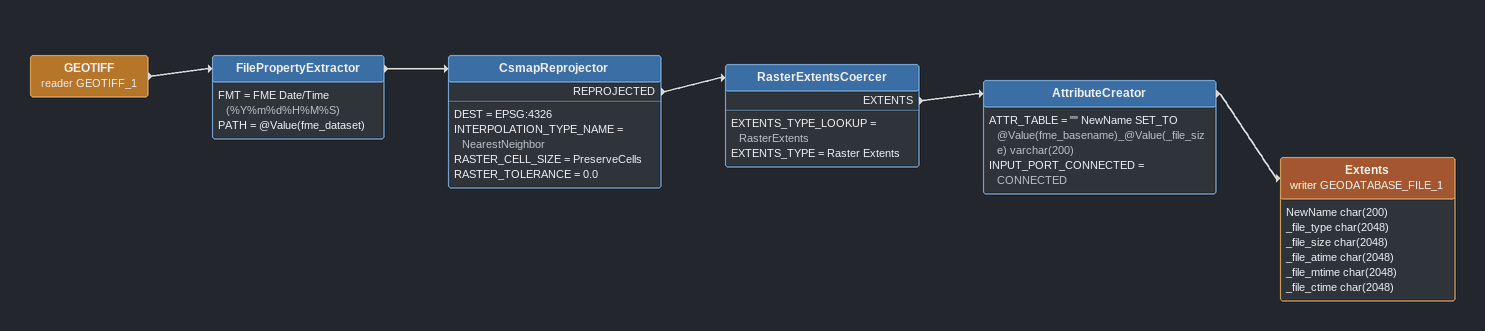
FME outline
GEOTIFF (reader GEOTIFF_1)
    -> FilePropertyExtractor
FilePropertyExtractor
    FMT = FME Date/Time (%Y%m%d%H%M%S)
    PATH = @Value(fme_dataset)
    -> CsmapReprojector
CsmapReprojector
    DEST = EPSG:4326
    INTERPOLATION_TYPE_NAME = NearestNeighbor
    RASTER_CELL_SIZE = PreserveCells
    RASTER_TOLERANCE = 0.0
    REPROJECTED -> RasterExtentsCoercer
RasterExtentsCoercer
    EXTENTS_TYPE_LOOKUP = RasterExtents
    EXTENTS_TYPE = Raster Extents
    EXTENTS -> AttributeCreator
AttributeCreator
    ATTR_TABLE = "" NewName SET_TO @Value(fme_basename)_@Value(_file_size) varchar(200)
    INPUT_PORT_CONNECTED = CONNECTED
    -> Extents (writer GEODATABASE_FILE_1)
Extents (writer GEODATABASE_FILE_1)
    attributes: NewName char(200), _file_type char(2048), _file_size char(2048), _file_atime char(2048), _file_mtime char(2048), _file_ctime char(2048)
